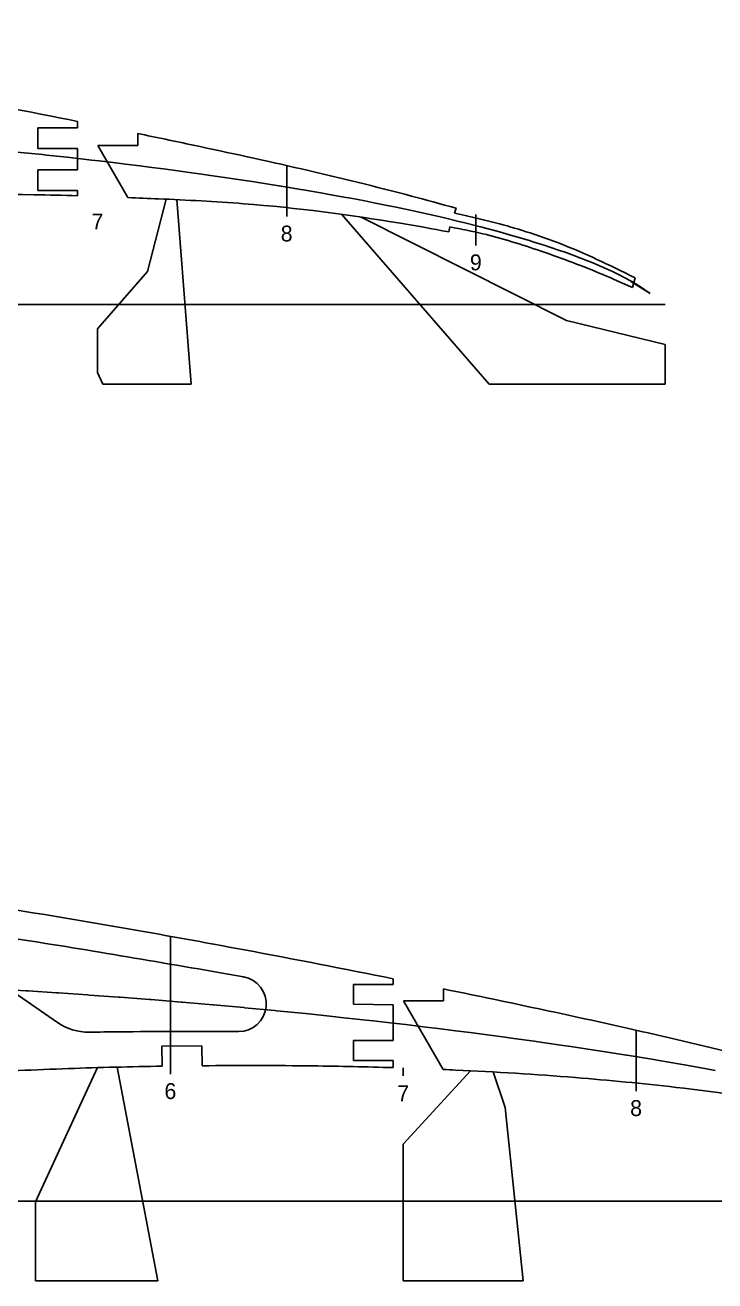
# Model space of a CAD drawing. Header units: inches. Extents: x -0.1 to 20.2, y 22.4 to 40.5.
# Drawn here: x 7.89 to 12.21, y 32.48 to 40.36 of the extents above; entities that cross this region are included whole.
import ezdxf
from ezdxf.lldxf.tags import DXFTag

# ---------------------------------------------------------------- set-up
doc = ezdxf.new("R2010")
doc.units = ezdxf.units.IN
doc.header["$MEASUREMENT"] = 0
for name, color, linetype in [('1', 7, 'Continuous'), ('Default', 7, 'Continuous'), ('TEXT', 7, 'Continuous')]:
    doc.layers.add(name, color=color, linetype=linetype)
tags = doc.linetypes.add('DOT2', pattern=[0.125, 0, -0.125]).pattern_tags.tags
tags[6:7] = [DXFTag(74, 4), DXFTag(75, 0), DXFTag(340, '0'), DXFTag(46, 0.0), DXFTag(50, 0.0), DXFTag(44, 0.0), DXFTag(45, 0.0)]
tags[4:5] = [DXFTag(74, 4), DXFTag(75, 0), DXFTag(340, '0'), DXFTag(46, 0.0), DXFTag(50, 0.0), DXFTag(44, 0.0), DXFTag(45, 0.0)]

# ---------------------------------------------------------------- blocks, each defined once
blk = doc.blocks.new('SE17')
at = {"layer": '1', "color": 7, "linetype": 'DOT2'}
blk.add_line((0, 0.8636), (0, 0), dxfattribs=at)
blk = doc.blocks.new('SE18')
at = {"layer": '1', "color": 7, "linetype": 'DOT2'}
blk.add_line((0, 0.0502), (0, 0), dxfattribs=at)
blk = doc.blocks.new('SE19')
at = {"layer": '1', "color": 7, "linetype": 'DOT2'}
blk.add_line((0, 0.38), (0, 0), dxfattribs=at)
blk = doc.blocks.new('SE23')
at = {"layer": '1', "color": 7, "linetype": 'DOT2'}
for p, q in [((7.8921, 1.3276), (7.7142, 1.3379)), ((7.9045, 1.3269), (7.8921, 1.3276)), ((8.0838, 1.3155), (7.9045, 1.3269)), ((8.0964, 1.3147), (8.0838, 1.3155)), ((8.2769, 1.3024), (8.0964, 1.3147)), ((8.2892, 1.3016), (8.2769, 1.3024)), ((8.4717, 1.2884), (8.2892, 1.3016)), ((8.4829, 1.2876), (8.4717, 1.2884)), ((8.6677, 1.2733), (8.4829, 1.2876)), ((8.6774, 1.2725), (8.6677, 1.2733)), ((8.865, 1.2571), (8.6774, 1.2725)), ((8.8721, 1.2565), (8.865, 1.2571)), ((9.0637, 1.2401), (8.8721, 1.2565)), ((9.0667, 1.2398), (9.0637, 1.2401)), ((9.2608, 1.2222), (9.0667, 1.2398)), ((9.2635, 1.2219), (9.2608, 1.2222)), ((9.4541, 1.2038), (9.2635, 1.2219)), ((9.4643, 1.2028), (9.4541, 1.2038)), ((9.6463, 1.1845), (9.4643, 1.2028)), ((9.6661, 1.1825), (9.6463, 1.1845)), ((9.8371, 1.1647), (9.6661, 1.1825)), ((9.8684, 1.1614), (9.8371, 1.1647)), ((10.0269, 1.144), (9.8684, 1.1614)), ((10.0714, 1.139), (10.0269, 1.144)), ((10.215, 1.1226), (10.0714, 1.139)), ((10.2746, 1.1156), (10.215, 1.1226)), ((10.4017, 1.1004), (10.2746, 1.1156)), ((10.4777, 1.0912), (10.4017, 1.1004)), ((10.5873, 1.0776), (10.4777, 1.0912)), ((10.6801, 1.0658), (10.5873, 1.0776)), ((10.7709, 1.054), (10.6801, 1.0658)), ((10.8814, 1.0393), (10.7709, 1.054)), ((10.953, 1.0296), (10.8814, 1.0393)), ((11.0809, 1.0118), (10.953, 1.0296)), ((11.133, 1.0044), (11.0809, 1.0118)), ((11.2783, 0.9835), (11.133, 1.0044)), ((11.3111, 0.9787), (11.2783, 0.9835)), ((11.4729, 0.9541), (11.3111, 0.9787)), ((11.4869, 0.9519), (11.4729, 0.9541)), ((11.6603, 0.9245), (11.4869, 0.9519)), ((11.6643, 0.9238), (11.6603, 0.9245)), ((11.8309, 0.8962), (11.6643, 0.9238)), ((11.8521, 0.8927), (11.8309, 0.8962)), ((11.9986, 0.8673), (11.8521, 0.8927)), ((12.0365, 0.8606), (11.9986, 0.8673)), ((12.1633, 0.8375), (12.0365, 0.8606)), ((12.2167, 0.8275), (12.1633, 0.8375))]:
    blk.add_line(p, q, dxfattribs=at)
blk = doc.blocks.new('SE30')
at = {"layer": '1', "color": 7, "linetype": 'DOT2'}
blk.add_line((0, 0.3177), (0, 0), dxfattribs=at)
blk = doc.blocks.new('SE31')
at = {"layer": '1', "color": 7, "linetype": 'DOT2'}
blk.add_line((0, 0.1941), (0, 0), dxfattribs=at)
blk = doc.blocks.new('SE34')
at = {"layer": '1', "color": 7, "linetype": 'DOT2'}
for p, q in [((4.1638, 1.1053), (4.0403, 1.0984)), ((4.1836, 1.1063), (4.1638, 1.1053)), ((4.2894, 1.1111), (4.1836, 1.1063)), ((4.3318, 1.1129), (4.2894, 1.1111)), ((4.4169, 1.116), (4.3318, 1.1129)), ((4.4792, 1.1179), (4.4169, 1.116)), ((4.5465, 1.1198), (4.4792, 1.1179)), ((4.6262, 1.1217), (4.5465, 1.1198)), ((4.6784, 1.1227), (4.6262, 1.1217)), ((4.7731, 1.124), (4.6784, 1.1227)), ((4.8121, 1.1244), (4.7731, 1.124)), ((4.9202, 1.1251), (4.8121, 1.1244)), ((4.9482, 1.1252), (4.9202, 1.1251)), ((5.0672, 1.1251), (4.9482, 1.1252)), ((5.0862, 1.125), (5.0672, 1.1251)), ((5.2148, 1.124), (5.0862, 1.125)), ((5.2264, 1.1238), (5.2148, 1.124)), ((5.363, 1.1217), (5.2264, 1.1238)), ((5.3687, 1.1216), (5.363, 1.1217)), ((5.5119, 1.1184), (5.3687, 1.1216)), ((5.5129, 1.1184), (5.5119, 1.1184)), ((5.6591, 1.1142), (5.5129, 1.1184)), ((5.6616, 1.1141), (5.6591, 1.1142)), ((5.8069, 1.1091), (5.6616, 1.1141)), ((5.8121, 1.1089), (5.8069, 1.1091)), ((5.9565, 1.1029), (5.8121, 1.1089)), ((3.273, 1.0298), (3.2223, 1.0236)), ((3.3348, 1.0371), (3.273, 1.0298)), ((3.4278, 1.0474), (3.3348, 1.0371)), ((3.4486, 1.0496), (3.4278, 1.0474)), ((3.5637, 1.0613), (3.4486, 1.0496)), ((3.5815, 1.063), (3.5637, 1.0613)), ((3.6804, 1.072), (3.5815, 1.063)), ((3.7338, 1.0765), (3.6804, 1.072)), ((3.7987, 1.0818), (3.7338, 1.0765)), ((3.8848, 1.0882), (3.7987, 1.0818)), ((3.9185, 1.0906), (3.8848, 1.0882)), ((4.0348, 1.098), (3.9185, 1.0906)), ((4.0403, 1.0984), (4.0348, 1.098)), ((5.9638, 1.1026), (5.9565, 1.1029)), ((6.1078, 1.0958), (5.9638, 1.1026)), ((6.1165, 1.0954), (6.1078, 1.0958)), ((6.2606, 1.0879), (6.1165, 1.0954)), ((6.2703, 1.0874), (6.2606, 1.0879)), ((6.4149, 1.0791), (6.2703, 1.0874)), ((6.425, 1.0785), (6.4149, 1.0791)), ((6.5707, 1.0692), (6.425, 1.0785)), ((6.5809, 1.0686), (6.5707, 1.0692)), ((6.7277, 1.0586), (6.5809, 1.0686)), ((6.7377, 1.0579), (6.7277, 1.0586)), ((6.886, 1.0472), (6.7377, 1.0579)), ((6.8951, 1.0465), (6.886, 1.0472)), ((7.0453, 1.0349), (6.8951, 1.0465)), ((7.0532, 1.0343), (7.0453, 1.0349)), ((7.2056, 1.0218), (7.0532, 1.0343)), ((2.7837, 0.9597), (2.6763, 0.9412)), ((2.8031, 0.9629), (2.7837, 0.9597)), ((2.8918, 0.9772), (2.8031, 0.9629)), ((2.9602, 0.9877), (2.8918, 0.9772)), ((3.0009, 0.9937), (2.9602, 0.9877)), ((3.1111, 1.0092), (3.0009, 0.9937)), ((3.1169, 1.0099), (3.1111, 1.0092)), ((3.2223, 1.0236), (3.1169, 1.0099)), ((7.2115, 1.0213), (7.2056, 1.0218)), ((7.3672, 1.0079), (7.2115, 1.0213)), ((7.3697, 1.0077), (7.3672, 1.0079)), ((7.5274, 0.9934), (7.3697, 1.0077)), ((7.5296, 0.9932), (7.5274, 0.9934)), ((7.6845, 0.9784), (7.5296, 0.9932)), ((7.6928, 0.9776), (7.6845, 0.9784)), ((7.8407, 0.9628), (7.6928, 0.9776)), ((7.8568, 0.9611), (7.8407, 0.9628)), ((7.9958, 0.9467), (7.8568, 0.9611)), ((8.0213, 0.944), (7.9958, 0.9467)), ((2.3357, 0.8744), (2.2554, 0.8569)), ((2.3593, 0.8795), (2.3357, 0.8744)), ((2.4642, 0.901), (2.3593, 0.8795)), ((2.4899, 0.9061), (2.4642, 0.901)), ((2.5699, 0.9216), (2.4899, 0.9061)), ((2.646, 0.9357), (2.5699, 0.9216)), ((2.6763, 0.9412), (2.646, 0.9357)), ((8.1501, 0.9298), (8.0213, 0.944)), ((8.1863, 0.9258), (8.1501, 0.9298)), ((8.303, 0.9124), (8.1863, 0.9258)), ((8.3515, 0.9068), (8.303, 0.9124)), ((8.4548, 0.8944), (8.3515, 0.9068)), ((8.5165, 0.8869), (8.4548, 0.8944)), ((8.6056, 0.8759), (8.5165, 0.8869)), ((8.681, 0.8663), (8.6056, 0.8759)), ((2.0382, 0.8064), (1.9497, 0.7845)), ((2.0504, 0.8094), (2.0382, 0.8064)), ((2.1525, 0.8336), (2.0504, 0.8094)), ((2.1849, 0.841), (2.1525, 0.8336)), ((2.2554, 0.8569), (2.1849, 0.841)), ((8.7548, 0.8567), (8.681, 0.8663)), ((8.8447, 0.8447), (8.7548, 0.8567)), ((8.9029, 0.8368), (8.8447, 0.8447)), ((9.0068, 0.8224), (8.9029, 0.8368)), ((9.0492, 0.8164), (9.0068, 0.8224)), ((9.1672, 0.7994), (9.0492, 0.8164)), ((9.1939, 0.7954), (9.1672, 0.7994)), ((9.3254, 0.7755), (9.1939, 0.7954)), ((1.7525, 0.7331), (1.6568, 0.7071)), ((1.7638, 0.7361), (1.7525, 0.7331)), ((1.8502, 0.759), (1.7638, 0.7361)), ((1.8975, 0.7712), (1.8502, 0.759)), ((1.9497, 0.7845), (1.8975, 0.7712)), ((9.3368, 0.7737), (9.3254, 0.7755)), ((9.4777, 0.7514), (9.3368, 0.7737)), ((9.481, 0.7509), (9.4777, 0.7514)), ((9.6164, 0.7285), (9.481, 0.7509)), ((9.6337, 0.7255), (9.6164, 0.7285)), ((9.7527, 0.7049), (9.6337, 0.7255)), ((1.4098, 0.6366), (1.385, 0.6292)), ((1.4726, 0.6549), (1.4098, 0.6366)), ((1.5195, 0.6685), (1.4726, 0.6549)), ((1.5635, 0.681), (1.5195, 0.6685)), ((1.6376, 0.7018), (1.5635, 0.681)), ((1.6568, 0.7071), (1.6376, 0.7018)), ((9.7835, 0.6994), (9.7527, 0.7049)), ((9.8866, 0.6807), (9.7835, 0.6994)), ((9.93, 0.6726), (9.8866, 0.6807)), ((10.018, 0.6558), (9.93, 0.6726)), ((10.0738, 0.6449), (10.018, 0.6558)), ((10.1469, 0.6301), (10.0738, 0.6449)), ((1.1415, 0.5533), (1.1282, 0.549)), ((1.2145, 0.5767), (1.1415, 0.5533)), ((1.2192, 0.5783), (1.2145, 0.5767)), ((1.3004, 0.6035), (1.2192, 0.5783)), ((1.3083, 0.6059), (1.3004, 0.6035)), ((1.385, 0.6292), (1.3083, 0.6059)), ((10.214, 0.6163), (10.1469, 0.6301)), ((10.2733, 0.6038), (10.214, 0.6163)), ((10.3504, 0.5871), (10.2733, 0.6038)), ((10.3973, 0.5768), (10.3504, 0.5871)), ((10.4819, 0.5576), (10.3973, 0.5768)), ((10.5185, 0.5491), (10.4819, 0.5576)), ((0.9073, 0.4735), (0.8667, 0.4588)), ((0.93, 0.4816), (0.9073, 0.4735)), ((0.9753, 0.4974), (0.93, 0.4816)), ((0.997, 0.5049), (0.9753, 0.4974)), ((1.0487, 0.5226), (0.997, 0.5049)), ((1.0675, 0.5289), (1.0487, 0.5226)), ((1.1282, 0.549), (1.0675, 0.5289)), ((10.6075, 0.5277), (10.5185, 0.5491)), ((10.6367, 0.5205), (10.6075, 0.5277)), ((10.7268, 0.4979), (10.6367, 0.5205)), ((10.7515, 0.4915), (10.7268, 0.4979)), ((10.8398, 0.4679), (10.7515, 0.4915)), ((0.6971, 0.3948), (0.6813, 0.3886)), ((0.7319, 0.4084), (0.6971, 0.3948)), ((0.7504, 0.4155), (0.7319, 0.4084)), ((0.7861, 0.429), (0.7504, 0.4155)), ((0.807, 0.4368), (0.7861, 0.429)), ((0.8446, 0.4508), (0.807, 0.4368)), ((0.8667, 0.4588), (0.8446, 0.4508)), ((10.8627, 0.4616), (10.8398, 0.4679)), ((10.9474, 0.4378), (10.8627, 0.4616)), ((10.9699, 0.4312), (10.9474, 0.4378)), ((11.0506, 0.4071), (10.9699, 0.4312)), ((11.0732, 0.4001), (11.0506, 0.4071)), ((11.15, 0.3757), (11.0732, 0.4001)), ((0.5077, 0.3164), (0.4743, 0.3015)), ((0.5135, 0.3189), (0.5077, 0.3164)), ((0.5473, 0.3335), (0.5135, 0.3189)), ((0.5552, 0.3369), (0.5473, 0.3335)), ((0.5892, 0.3511), (0.5552, 0.3369)), ((0.5996, 0.3555), (0.5892, 0.3511)), ((0.6337, 0.3695), (0.5996, 0.3555)), ((0.647, 0.3749), (0.6337, 0.3695)), ((0.6813, 0.3886), (0.647, 0.3749)), ((11.1725, 0.3684), (11.15, 0.3757)), ((11.2456, 0.3435), (11.1725, 0.3684)), ((11.2682, 0.3356), (11.2456, 0.3435)), ((11.3365, 0.3109), (11.2682, 0.3356)), ((0.338, 0.2373), (0.3109, 0.2237)), ((0.3397, 0.2381), (0.338, 0.2373)), ((0.3686, 0.2523), (0.3397, 0.2381)), ((0.3702, 0.2531), (0.3686, 0.2523)), ((0.4009, 0.2678), (0.3702, 0.2531)), ((0.4026, 0.2686), (0.4009, 0.2678)), ((0.4347, 0.2835), (0.4026, 0.2686)), ((0.4373, 0.2847), (0.4347, 0.2835)), ((0.4703, 0.2997), (0.4373, 0.2847)), ((0.4743, 0.3015), (0.4703, 0.2997)), ((11.3602, 0.302), (11.3365, 0.3109)), ((11.4218, 0.2781), (11.3602, 0.302)), ((11.449, 0.2672), (11.4218, 0.2781)), ((11.5006, 0.2455), (11.449, 0.2672)), ((11.5347, 0.2306), (11.5006, 0.2455)), ((0.1926, 0.1577), (0.1785, 0.1489)), ((0.2025, 0.1637), (0.1926, 0.1577)), ((0.2132, 0.1702), (0.2025, 0.1637)), ((0.2273, 0.1785), (0.2132, 0.1702)), ((0.2352, 0.183), (0.2273, 0.1785)), ((0.2533, 0.193), (0.2352, 0.183)), ((0.2589, 0.1961), (0.2533, 0.193)), ((0.2803, 0.2077), (0.2589, 0.1961)), ((0.284, 0.2097), (0.2803, 0.2077)), ((0.3086, 0.2225), (0.284, 0.2097)), ((0.3109, 0.2237), (0.3086, 0.2225)), ((11.5723, 0.2132), (11.5347, 0.2306)), ((11.6176, 0.191), (11.5723, 0.2132)), ((11.6379, 0.1806), (11.6176, 0.191)), ((11.698, 0.1473), (11.6379, 0.1806)), ((0.0831, 0.0832), (0.0746, 0.0766)), ((0.0928, 0.0905), (0.0831, 0.0832)), ((0.0953, 0.0924), (0.0928, 0.0905)), ((0.1087, 0.102), (0.0953, 0.0924)), ((0.1124, 0.1047), (0.1087, 0.102)), ((0.1229, 0.1123), (0.1124, 0.1047)), ((0.1334, 0.1196), (0.1229, 0.1123)), ((0.1384, 0.1229), (0.1334, 0.1196)), ((0.1553, 0.1341), (0.1384, 0.1229)), ((0.1554, 0.1342), (0.1553, 0.1341)), ((0.1733, 0.1456), (0.1554, 0.1342)), ((0.1785, 0.1489), (0.1733, 0.1456)), ((11.6878, 0.1512), (11.8082, 0.0759)), ((11.6981, 0.1473), (11.698, 0.1473)), ((11.754, 0.1128), (11.6981, 0.1473)), ((11.7763, 0.098), (11.754, 0.1128)), ((11.8082, 0.0759), (11.7763, 0.098)), ((0.0025, 0), (0, 0.0058)), ((0.0032, 0.0016), (0.0025, 0)), ((0.0044, 0.0044), (0.0032, 0.0016)), ((0.0067, 0.0097), (0.0044, 0.0044)), ((0.0074, 0.0111), (0.0067, 0.0097)), ((0.0098, 0.0147), (0.0074, 0.0111)), ((0.0134, 0.0189), (0.0098, 0.0147)), ((0.0139, 0.0194), (0.0134, 0.0189)), ((0.0184, 0.025), (0.0139, 0.0194)), ((0.0215, 0.0286), (0.0184, 0.025)), ((0.0237, 0.031), (0.0215, 0.0286)), ((0.0298, 0.0372), (0.0237, 0.031)), ((0.0319, 0.0393), (0.0298, 0.0372)), ((0.0367, 0.0438), (0.0319, 0.0393)), ((0.044, 0.0507), (0.0367, 0.0438)), ((0.0442, 0.0508), (0.044, 0.0507)), ((0.0526, 0.0583), (0.0442, 0.0508)), ((0.0583, 0.0632), (0.0526, 0.0583)), ((0.0618, 0.0661), (0.0583, 0.0632)), ((0.0719, 0.0744), (0.0618, 0.0661)), ((0.0746, 0.0766), (0.0719, 0.0744))]:
    blk.add_line(p, q, dxfattribs=at)

msp = doc.modelspace()

# ---------------------------------------------------------------- linework, layer by layer
at = {"color": 7, "linetype": 'Continuous'}
msp.add_line((11.4021, 38.1077), (11.9021, 38.1077), dxfattribs=at)
at = {"layer": '1', "color": 7, "linetype": 'DOT2'}
for p, q in [((0.8314, 38.6077), (11.9021, 38.6077)), ((1.4924, 32.9794), (14.6429, 32.9794))]:
    msp.add_line(p, q, dxfattribs=at)
at = {"layer": 'Default', "color": 7, "linetype": 'Continuous'}
for p, q in [((8.2158, 39.7573), (8.2158, 39.7178)), ((8.2158, 39.7178), (7.9658, 39.7178)), ((7.9658, 39.7178), (7.9658, 39.5878)), ((8.5927, 39.6054), (8.5931, 39.6809)), ((7.9658, 39.5878), (8.2158, 39.5878)), ((8.2158, 39.5878), (8.2158, 39.4531)), ((8.3427, 39.6068), (8.5927, 39.6054)), ((8.3427, 39.6068), (8.5318, 39.2793)), ((8.2158, 39.4531), (7.9658, 39.4531)), ((7.9658, 39.4531), (7.9658, 39.3231)), ((7.9658, 39.3231), (8.2158, 39.3231)), ((8.2158, 39.3231), (8.2158, 39.2904)), ((8.6536, 38.815), (8.7714, 39.269)), ((8.9285, 38.1077), (8.8377, 39.2664)), ((10.5904, 39.2117), (10.5819, 39.182)), ((10.7992, 38.1077), (9.8722, 39.1742)), ((9.9945, 39.1569), (11.2829, 38.5068)), ((10.546, 39.0638), (10.5509, 39.0949)), ((8.3411, 38.4557), (8.6536, 38.815)), ((11.6981, 38.7139), (11.7144, 38.7748)), ((11.2829, 38.5068), (11.9021, 38.3577)), ((8.3411, 38.182), (8.3411, 38.4557)), ((11.9021, 38.3577), (11.9021, 38.1077)), ((8.3746, 38.1077), (8.3411, 38.182)), ((8.3746, 38.1077), (8.9285, 38.1077)), ((11.4021, 38.1077), (10.7992, 38.1077)), ((11.9021, 38.1077), (11.4021, 38.1077)), ((7.3641, 34.6036), (8.0904, 34.1007)), ((10.1969, 34.3405), (10.1969, 34.3759)), ((10.1969, 34.3405), (9.9469, 34.3405)), ((9.9469, 34.3405), (9.9469, 34.2155)), ((10.5116, 34.3121), (10.5116, 34.2379)), ((9.9469, 34.2155), (10.1969, 34.2129)), ((10.1969, 33.9878), (10.1969, 34.2129)), ((10.5116, 34.2379), (10.2616, 34.2379)), ((10.2616, 34.2379), (10.5107, 33.8064)), ((10.1969, 33.9878), (9.9469, 33.9878)), ((9.9469, 33.9878), (9.9469, 33.8628)), ((8.995, 33.9553), (8.745, 33.9518)), ((8.745, 33.9518), (8.7467, 33.8269)), ((8.9967, 33.8303), (8.995, 33.9553)), ((8.3411, 33.8179), (7.9519, 32.9757)), ((8.7193, 32.4794), (8.464, 33.8212)), ((8.9967, 33.8303), (8.9967, 33.8299)), ((9.9469, 33.8628), (10.1969, 33.8628)), ((10.1969, 33.8179), (10.1969, 33.8628)), ((10.6808, 33.7985), (10.2594, 33.3373)), ((10.8998, 33.5685), (10.8244, 33.7908)), ((11.0124, 32.4794), (10.8998, 33.5685)), ((10.2594, 33.3373), (10.2594, 32.4794)), ((7.9519, 32.9757), (7.9519, 32.4794)), ((7.9519, 32.4794), (8.7193, 32.4794)), ((10.2594, 32.4794), (11.0124, 32.4794))]:
    msp.add_line(p, q, dxfattribs=at)
for centre, radius, start, end in [((9.2258, 34.2173), 0.1732, 269.74547, 80.02822), ((8.2831, 34.3789), 0.3384, 235.29734, 270.82453)]:
    msp.add_arc(centre, radius, start, end, dxfattribs=at)
for points, knots in [([(3.5706, 40.3603), (3.6004, 40.3607), (3.7167, 40.3619), (3.9797, 40.3586), (4.3775, 40.3385), (4.9899, 40.2922), (5.6552, 40.2016), (6.2653, 40.1103), (6.7708, 40.0268), (7.3976, 39.9164), (7.9064, 39.819), (8.2158, 39.7573)], [0, 0, 0, 0, 0.017318, 0.079058, 0.163587, 0.274226, 0.470634, 0.593145, 0.668598, 0.798301, 1, 1, 1, 1]), ([(8.5931, 39.6809), (8.7095, 39.657), (9.0524, 39.5854), (9.6221, 39.4609), (10.1871, 39.3236), (10.4904, 39.2397), (10.5904, 39.2117)], [0, 0, 0, 0, 0.17319, 0.511074, 0.856981, 1, 1, 1, 1]), ([(8.2158, 39.2904), (8.1247, 39.2931), (7.6494, 39.305), (6.9563, 39.2993), (6.3549, 39.2737), (6.1371, 39.262)], [0, 0, 0, 0, 0.1313997, 0.6852952, 1, 1, 1, 1]), ([(10.546, 39.0638), (10.4355, 39.0843), (10.0342, 39.1569), (9.4072, 39.2384), (8.8377, 39.2664), (8.5959, 39.2767), (8.5318, 39.2793)], [0, 0, 0, 0, 0.152869, 0.641731, 0.905095, 1, 1, 1, 1]), ([(10.5819, 39.182), (10.6854, 39.1588), (10.893, 39.1108), (11.2927, 38.9828), (11.5447, 38.8593), (11.7144, 38.7748)], [0, 0, 0, 0, 0.239667, 0.571726, 1, 1, 1, 1]), ([(10.5509, 39.0949), (10.6272, 39.0804), (10.8094, 39.0453), (11.1361, 38.942), (11.4544, 38.8234), (11.6303, 38.7445), (11.6981, 38.7139)], [0, 0, 0, 0, 0.174774, 0.49064, 0.832467, 1, 1, 1, 1]), ([(4.4147, 35.136), (4.4985, 35.1365), (4.7944, 35.1375), (5.4565, 35.1093), (6.4677, 35.0099), (7.7748, 34.8242), (9.0554, 34.5994), (9.8864, 34.4382), (10.1969, 34.3759)], [0, 0, 0, 0, 0.040282, 0.161547, 0.331422, 0.566193, 0.837407, 1, 1, 1, 1]), ([(9.2558, 34.3878), (8.7426, 34.478), (8.1615, 34.5772), (7.548, 34.6698), (7.3987, 34.6915)], [0, 0, 0, 0, 0.759059, 1, 1, 1, 1]), ([(10.5116, 34.3121), (10.6014, 34.2937), (10.9856, 34.2143), (11.8297, 34.0332), (12.6343, 33.8381), (13.0857, 33.7067), (13.1063, 33.7007)], [0, 0, 0, 0, 0.103307, 0.442263, 0.978088, 1, 1, 1, 1]), ([(9.225, 34.0441), (8.9602, 34.0453), (8.66, 34.0451), (8.3495, 34.0414), (8.288, 34.0405)], [0, 0, 0, 0, 0.803049, 1, 1, 1, 1]), ([(8.7467, 33.8269), (8.5506, 33.8238), (8.1459, 33.8139), (7.7415, 33.7952), (7.5332, 33.7838)], [0, 0, 0, 0, 0.484663, 1, 1, 1, 1]), ([(10.1969, 33.8179), (10.0295, 33.823), (9.6296, 33.8314), (9.2294, 33.8319), (8.9967, 33.8299)], [0, 0, 0, 0, 0.4184695, 1, 1, 1, 1]), ([(13.0546, 33.5249), (12.9398, 33.5472), (12.6037, 33.6118), (12.0159, 33.6939), (11.3016, 33.7625), (10.8131, 33.793), (10.5362, 33.8053), (10.5107, 33.8064)], [0, 0, 0, 0, 0.124417, 0.427948, 0.675705, 0.970099, 1, 1, 1, 1])]:
    msp.add_open_spline(points, degree=3, knots=knots, dxfattribs=at)

# ---------------------------------------------------------------- block references
at = {"layer": '1', "color": 7}
for name, p in [('SE34', (0, 38.6019)), ('SE30', (9.5279, 39.1603)), ('SE31', (10.715, 38.9793)), ('SE17', (8.7983, 33.7775)), ('SE23', (0, 32.9722)), ('SE19', (11.7206, 33.6709)), ('SE18', (10.2594, 33.7657))]:
    msp.add_blockref(name, p, dxfattribs=at)

# ---------------------------------------------------------------- texts
at = {"layer": 'TEXT', "char_height": 0.1, "width": 0.092593, "attachment_point": 7}
for s, insert in [('{\\fSETxt|b0||i0||c0|p34;\\C7;\\W1.;7\\P}', (8.3033, 39.0791)), ('{\\fSETxt|b0||i0||c0|p34;\\C7;\\W1.;8\\P}', (9.4904, 39.002)), ('{\\fSETxt|b0||i0||c0|p34;\\C7;\\W1.;9\\P}', (10.6775, 38.821)), ('{\\fSETxt|b0||i0||c0|p34;\\C7;\\W1.;6\\P}', (8.7607, 33.6191)), ('{\\fSETxt|b0||i0||c0|p34;\\C7;\\W1.;7\\P}', (10.2219, 33.6074)), ('{\\fSETxt|b0||i0||c0|p34;\\C7;\\W1.;8\\P}', (11.6831, 33.5126))]:
    msp.add_mtext(s, dxfattribs=dict(at, insert=insert))

doc.saveas('drawing.dxf')
